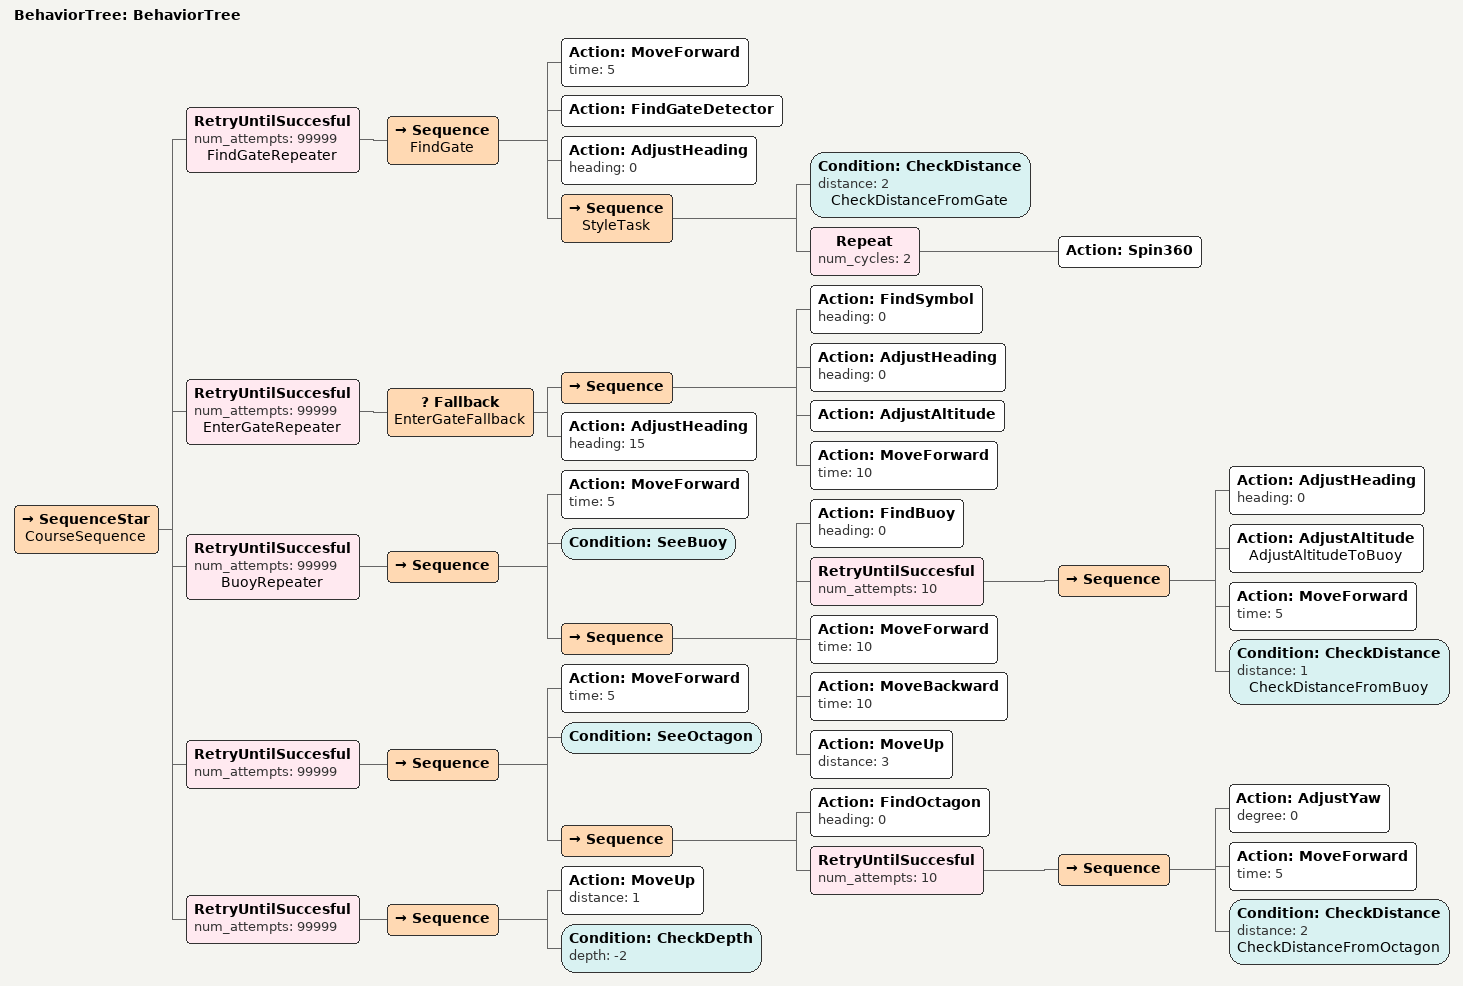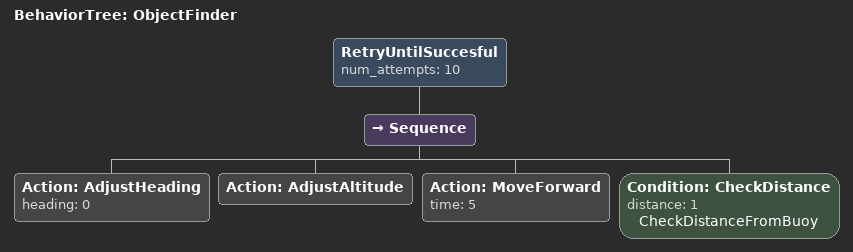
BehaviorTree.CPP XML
<root main_tree_to_execute="BehaviorTree">
    <BehaviorTree ID="BehaviorTree">
        <SequenceStar name="CourseSequence">
            <RetryUntilSuccesful num_attempts="99999" name="FindGateRepeater">
                <Sequence name="FindGate">
                    <Action time="5" ID="MoveForward"/>
                    <Action ID="FindGateDetector"/>
                    <Action heading="0" ID="AdjustHeading"/>
                    <Sequence name="StyleTask">
                        <Condition distance="2" ID="CheckDistance" name="CheckDistanceFromGate"/>
                        <Repeat num_cycles="2">
                            <Action ID="Spin360"/>
                        </Repeat>
                    </Sequence>
                </Sequence>
            </RetryUntilSuccesful>
            <RetryUntilSuccesful num_attempts="99999" name="EnterGateRepeater">
                <Fallback name="EnterGateFallback">
                    <Sequence>
                        <Action heading="0" ID="FindSymbol"/>
                        <Action heading="0" ID="AdjustHeading"/>
                        <Action ID="AdjustAltitude"/>
                        <Action time="10" ID="MoveForward"/>
                    </Sequence>
                    <Action heading="15" ID="AdjustHeading"/>
                </Fallback>
            </RetryUntilSuccesful>
            <RetryUntilSuccesful num_attempts="99999" name="BuoyRepeater">
                <Sequence>
                    <Action time="5" ID="MoveForward"/>
                    <Condition ID="SeeBuoy"/>
                    <Sequence>
                        <Action heading="0" ID="FindBuoy"/>
                        <RetryUntilSuccesful num_attempts="10">
                            <Sequence>
                                <Action heading="0" ID="AdjustHeading"/>
                                <Action ID="AdjustAltitude" name="AdjustAltitudeToBuoy"/>
                                <Action time="5" ID="MoveForward"/>
                                <Condition distance="1" ID="CheckDistance" name="CheckDistanceFromBuoy"/>
                            </Sequence>
                        </RetryUntilSuccesful>
                        <Action time="10" ID="MoveForward"/>
                        <Action time="10" ID="MoveBackward"/>
                        <Action distance="3" ID="MoveUp"/>
                    </Sequence>
                </Sequence>
            </RetryUntilSuccesful>
            <RetryUntilSuccesful num_attempts="99999">
                <Sequence>
                    <Action time="5" ID="MoveForward"/>
                    <Condition ID="SeeOctagon"/>
                    <Sequence>
                        <Action heading="0" ID="FindOctagon"/>
                        <RetryUntilSuccesful num_attempts="10">
                            <Sequence>
                                <Action degree="0" ID="AdjustYaw"/>
                                <Action time="5" ID="MoveForward"/>
                                <Condition distance="2" ID="CheckDistance" name="CheckDistanceFromOctagon"/>
                            </Sequence>
                        </RetryUntilSuccesful>
                    </Sequence>
                </Sequence>
            </RetryUntilSuccesful>
            <RetryUntilSuccesful num_attempts="99999">
                <Sequence>
                    <Action distance="1" ID="MoveUp"/>
                    <Condition depth="-2" ID="CheckDepth"/>
                </Sequence>
            </RetryUntilSuccesful>
        </SequenceStar>
    </BehaviorTree>
    <BehaviorTree ID="ObjectFinder">
        <RetryUntilSuccesful num_attempts="10">
            <Sequence>
                <Action heading="0" ID="AdjustHeading"/>
                <Action ID="AdjustAltitude"/>
                <Action time="5" ID="MoveForward"/>
                <Condition distance="1" ID="CheckDistance" name="CheckDistanceFromBuoy"/>
            </Sequence>
        </RetryUntilSuccesful>
    </BehaviorTree>
</root>
